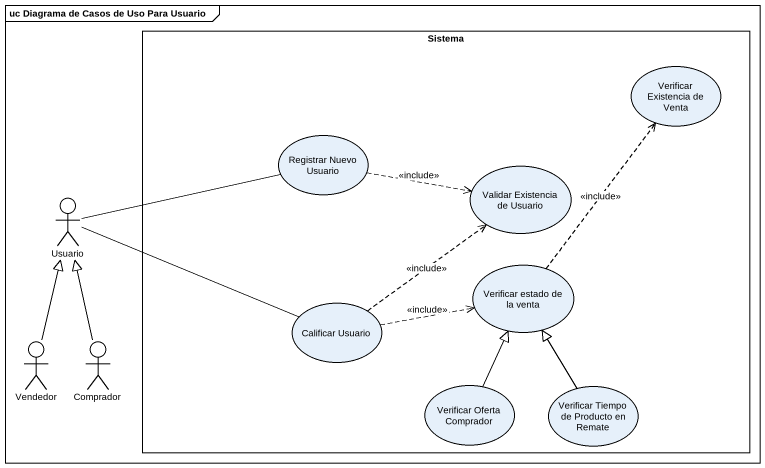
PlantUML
@startuml
mainframe uc Diagrama de Casos de Uso Para Usuario
rectangle Sistema {
  usecase "Verificar Existencia de Venta" as Verificar_Existencia_de
  usecase "Registrar Nuevo Usuario" as Registrar_Nuevo_Usuario
  usecase "Validar Existencia de Usuario" as Validar_Existencia_de
  usecase "Verificar estado de la venta" as Verificar_estado_de_la_venta
  usecase "Calificar Usuario" as Calificar_Usuario
  usecase "Verificar Oferta Comprador" as Verificar_Oferta_Comprador
  usecase "Verificar Tiempo de Producto en Remate" as Verificar_Tiempo_de
}
actor Usuario
actor Vendedor
actor Comprador
Registrar_Nuevo_Usuario .right.> Validar_Existencia_de : <<include>>
Usuario -right- Registrar_Nuevo_Usuario
Usuario -right- Calificar_Usuario
Verificar_estado_de_la_venta .up.> Verificar_Existencia_de : <<include>>
Calificar_Usuario .up.> Validar_Existencia_de : <<include>>
Calificar_Usuario .right.> Verificar_estado_de_la_venta : <<include>>
Vendedor -up-|> Usuario
Comprador -up-|> Usuario
Verificar_Oferta_Comprador -up-|> Verificar_estado_de_la_venta
Verificar_Tiempo_de -up-|> Verificar_estado_de_la_venta
@enduml
